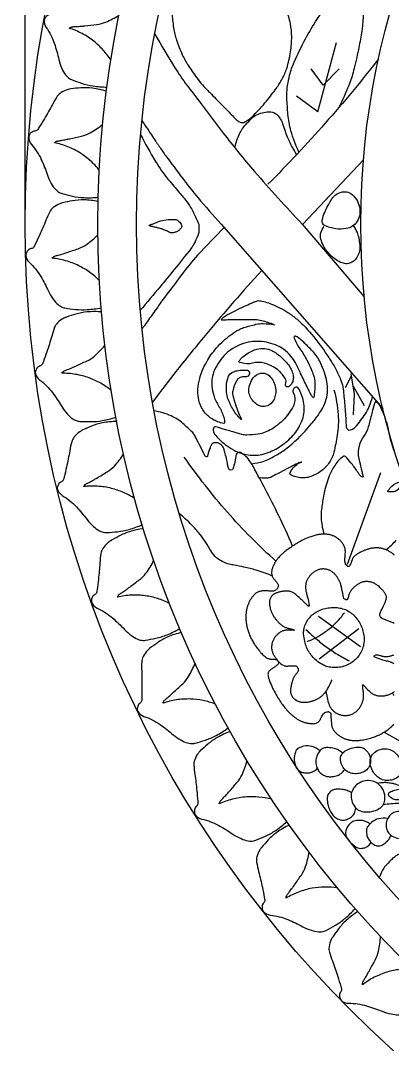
# Model space of a CAD drawing. Header units: millimetres. Extents: x 96 to 279, y 61 to 183.
# Drawn here: x 159.37 to 163.36, y 157.88 to 168.86 of the extents above; entities that cross this region are included whole.
import ezdxf

# ---------------------------------------------------------------- set-up
doc = ezdxf.new("R2010")
doc.units = ezdxf.units.MM
doc.layers.add('DIMENSIONS', color=4, linetype='Continuous')
doc.layers.add('PART', color=7, linetype='Continuous')
doc.styles.get("Standard").update_dxf_attribs({"font": 'arial.ttf'})
doc.dimstyles.new('BALMER1', dxfattribs={"dimscale": 0, "dimtxt": 0.09375, "dimasz": 0.125, "dimexe": 0.0625, "dimexo": 0.125, "dimgap": 0.0625, "dimtad": 1, "dimdec": 4, "dimlfac": -1, "dimzin": 3, "dimdsep": 46, "dimlunit": 4, "dimtxsty": 'Standard', "dimcen": 0.0625, "dimdle": 0.0625, "dimclrd": 256, "dimclre": 256, "dimclrt": 256, "dimadec": 0, "dimazin": 0, "dimtfac": 0.75, "dimtdec": 4, "dimtix": 1, "dimtmove": 2, "dimatfit": 3, "dimfxl": 1, "dimtolj": 1, "dimtzin": 3, "dimarcsym": 0})

# ---------------------------------------------------------------- blocks, each defined once
blk = doc.blocks.new('BALMERREPEAT240VIC')
at = {"layer": 'PART'}
for p, q in [((0, 9.802), (-1.974, 8.068)), ((0, 8.934), (-0.777, 8.27)), ((-4.654, 8.752), (-4.329, 8.327)), ((-4.197, 8.757), (-4.522, 8.31)), ((-1.628, 8.408), (-1.753, 8.473)), ((-2.663, 8.095), (-3.644, 8.452)), ((-1.733, 8.387), (-1.942, 8.269)), ((-5.44, 8.055), (-5.739, 7.528)), ((-8.766, 1.205), (-8.565, 1.947)), ((-8.707, 1.491), (-8.838, 1.664)), ((-8.707, 1.491), (-8.538, 1.664)), ((-8.766, 1.205), (-8.996, 1.37)), ((-8.277, 0.691), (-8.928, 0))]:
    blk.add_line(p, q, dxfattribs=at)
at = {"layer": 'PART', "flags": 128}
for points in [[(0, 10.042, -0.045002), (-0.078, 10.041, -0.077754), (-0.122, 10.052, -0.017591), (-0.211, 10.093, -0.045285), (-0.244, 10.113, -0.006722), (-0.264, 10.128, -0.000617), (-0.485, 10.304, -0.005543), (-0.669, 10.455, -0.004001), (-0.922, 10.669)], [(-0.036, 9.77, 0.014692), (-0.332, 10.054, 0.022496), (-0.539, 10.224, 0.000267), (-0.821, 10.436, 0.005118), (-0.836, 10.447, 0.000291), (-0.981, 10.55, 0.00223), (-1, 10.564, 0.000165), (-1.007, 10.569, 0.000015), (-1.081, 10.621, 0.00079), (-1.092, 10.628, 0.000267), (-1.122, 10.649)], [(0, 10.232, -0.104097), (-0.018, 10.225, -0.158625), (-0.031, 10.226, -0.040874), (-0.045, 10.235, -0.05881), (-0.054, 10.243, -0.017976), (-0.066, 10.257, -0.027345), (-0.073, 10.267, -0.023583), (-0.081, 10.282, -0.025394), (-0.086, 10.295, -0.04078), (-0.09, 10.31, -0.042978), (-0.092, 10.325, -0.04306), (-0.091, 10.34, -0.051667), (-0.087, 10.353, -0.029333), (-0.076, 10.378, 0.024367), (-0.063, 10.407, 0.001943), (-0.054, 10.429, 0.011044), (-0.052, 10.434, 0.013214), (-0.049, 10.444, 0.006476), (-0.043, 10.466, 0.013686), (-0.034, 10.502, -0.007588), (-0.026, 10.538, -0.007731), (-0.023, 10.551, -0.007615), (-0.019, 10.564, -0.067236), (-0.014, 10.573, -0.261834), (-0.012, 10.575, -0.25764), (-0.011, 10.574, -0.021796), (-0.006, 10.564, -0.055657), (-0.002, 10.552, -0.053863), (0, 10.538)], [(-3.445, 9.036, 0.008267), (-3.117, 9.187, 0.009727), (-2.843, 9.326, 0.002689), (-2.6, 9.457, 0.012658), (-2.549, 9.486, 0.134004), (-2.446, 9.596, 0.492988), (-2.467, 9.641, 0.020905), (-2.495, 9.646, -0.016329), (-2.531, 9.653, -0.010795), (-2.602, 9.669, -0.037093), (-2.622, 9.676, -0.360515), (-2.634, 9.699, -0.26718), (-2.611, 9.724, -0.04338), (-2.574, 9.733, 0.025688), (-2.511, 9.745, 0.005536), (-2.44, 9.763, 0.010615), (-2.404, 9.774, 0.116639), (-2.371, 9.793, 0.096872), (-2.346, 9.831, 0.171245), (-2.342, 9.879, 0.221608), (-2.367, 9.909, 0.018069), (-2.397, 9.921, 0.012032), (-2.443, 9.937, 0.029816), (-2.475, 9.946, -0.073174), (-2.488, 9.95, -0.332092), (-2.493, 9.96, -0.217494), (-2.483, 9.973, -0.018443), (-2.455, 9.987, 0.007788), (-2.388, 10.021, 0.001367), (-2.292, 10.07, 0.003054), (-2.25, 10.093, 0.078319), (-2.232, 10.106, 0.011947), (-2.133, 10.213, 0.07606), (-2.054, 10.338, 0.058756), (-1.998, 10.52)], [(-0.496, 9.367, 0.005937), (-0.829, 9.665, 0.005937), (-1.169, 9.955, 0.006239), (-1.533, 10.251, 0.006239), (-1.905, 10.538)], [(-3.765, 9.258, 0.018403), (-3.706, 9.427, 0.024462), (-3.672, 9.558, 0.010101), (-3.652, 9.663, -0.020474), (-3.642, 9.715, -0.054049), (-3.616, 9.784, -0.053114), (-3.576, 9.847, -0.100497), (-3.503, 9.909, 0.043738), (-3.32, 10.03, 0.027935), (-3.221, 10.118, 0.020512), (-3.099, 10.25)], [(-3.613, 9.211, -0.014531), (-3.355, 9.482, -0.014531), (-3.082, 9.737, -0.014519), (-2.795, 9.975, -0.014519), (-2.494, 10.197)], [(-2.565, 9.472, 0.03459), (-2.541, 9.352, 0.056861), (-2.513, 9.283, 0.012835), (-2.449, 9.171, 0.024071), (-2.41, 9.114, 0.032606), (-2.294, 8.978, 0.026583), (-2.132, 8.829, 0.020163), (-2.04, 8.759, 0.026766), (-1.966, 8.713, 0.058451), (-1.875, 8.676, 0.059803), (-1.78, 8.662, 0.049727), (-1.69, 8.668, 0.04216), (-1.587, 8.695, 0.027232), (-1.484, 8.737, 0.041424), (-1.421, 8.774, 0.032946), (-1.36, 8.823, 0.019246), (-1.265, 8.917, 0.028344), (-1.206, 8.988, 0.139746), (-1.2, 9.006, 0.106369), (-1.201, 9.017, 0.239711), (-1.205, 9.021, 0.146148), (-1.212, 9.021, 0.033956), (-1.242, 9.01, 0.046124), (-1.334, 8.957, -0.034151), (-1.456, 8.883, -0.015484), (-1.554, 8.836, -0.025083), (-1.617, 8.813, -0.067982), (-1.701, 8.797, -0.048143), (-1.823, 8.804, -0.020715), (-1.853, 8.81, -0.211718), (-1.856, 8.812, -0.263709), (-1.856, 8.819, -0.14048), (-1.846, 8.828, -0.00595), (-1.833, 8.835, -0.000821), (-1.741, 8.881, -0.002167), (-1.598, 8.95, 0.002757), (-1.485, 9.005, 0.065564), (-1.413, 9.054, 0.051775), (-1.338, 9.135, 0.059385), (-1.301, 9.198, 0.04318), (-1.27, 9.293, 0.045393), (-1.256, 9.392, 0.046766), (-1.26, 9.489, 0.05512), (-1.284, 9.584, 0.052645), (-1.33, 9.675, 0.050515), (-1.388, 9.75, 0.044539), (-1.469, 9.82, 0.05211), (-1.565, 9.875, 0.068116), (-1.647, 9.898, 0.058473), (-1.735, 9.901, 0.051202), (-1.833, 9.882, 0.069725), (-1.945, 9.83, -0.069589), (-2.056, 9.778, -0.028963), (-2.114, 9.765, -0.11695), (-2.129, 9.765, -0.378694), (-2.134, 9.774, -0.047978), (-2.116, 9.84, -0.09439), (-2.054, 9.942, -0.097359), (-1.962, 10.012, -0.063463), (-1.859, 10.046, -0.073359), (-1.766, 10.051, -0.032885), (-1.652, 10.032, -0.045279), (-1.572, 10.006, -0.023797), (-1.473, 9.957, -0.030529), (-1.4, 9.911, -0.024952), (-1.325, 9.851, -0.022541), (-1.249, 9.777, -0.032267), (-1.184, 9.699, -0.032693), (-1.13, 9.614, -0.047305), (-1.108, 9.561, -0.019503), (-1.072, 9.429, -0.063706), (-1.064, 9.35, -0.04191), (-1.077, 9.232)], [(-1.077, 9.232, 0.027675), (-1.034, 9.37, 0.061072), (-1.025, 9.435, 0.001435), (-1.025, 9.589, 0.00205), (-1.025, 9.697, 0.009983), (-1.027, 9.767, -0.027163), (-1.027, 9.793, -0.535577), (-1.02, 9.797, -0.117356), (-0.996, 9.777, -0.0427), (-0.968, 9.733, -0.011037), (-0.879, 9.552, -0.00062), (-0.845, 9.478, -0.003226), (-0.839, 9.463, -0.018693), (-0.827, 9.434, -0.025356), (-0.82, 9.412, -0.099141), (-0.819, 9.392, -0.02973), (-0.833, 9.33, -0.026068), (-0.856, 9.262, -0.019576), (-0.894, 9.175, -0.03289), (-0.945, 9.086, -0.028), (-1.018, 8.989, -0.041897), (-1.151, 8.856, -0.027078), (-1.383, 8.679, -0.009269), (-1.503, 8.601, -0.019854), (-1.561, 8.568, -0.034561), (-1.68, 8.516, -0.051632), (-1.765, 8.495, -0.010142), (-1.847, 8.486, -0.004497), (-2.032, 8.47, -0.011262), (-2.119, 8.465, 0.019707), (-2.169, 8.462, 0.101081), (-2.189, 8.455, 0.116087), (-2.203, 8.442, 0.179173), (-2.206, 8.433, 0.060149), (-2.199, 8.405, 0.124773), (-2.171, 8.363, 0.034798), (-2.03, 8.256, 0.04429), (-1.953, 8.215, 0.036384), (-1.854, 8.181)], [(-2.548, 8.938, 0.010845), (-2.551, 8.954, 0.038202), (-2.553, 8.959, 0.00869), (-2.57, 9, 0.01435), (-2.582, 9.024, 0.0045), (-2.609, 9.075, -0.002464), (-2.658, 9.168, -0.003282), (-2.674, 9.198, -0.001468), (-2.708, 9.267, -0.096333), (-2.719, 9.306, -0.050249), (-2.718, 9.384)], [(-5.64, 8.745, 0.116564), (-5.594, 8.828, 0.127706), (-5.592, 8.916, 0.041337), (-5.611, 8.973, 0.110231), (-5.625, 8.991, 0.094715), (-5.642, 9.002, 0.039654), (-5.689, 9.015, 0.137533), (-5.802, 9.006, 0.194611), (-5.863, 8.951, 0.081771), (-5.876, 8.907, 0.072916), (-5.875, 8.855, 0.079614), (-5.86, 8.811, 0.074967), (-5.831, 8.772)], [(-1.775, 8.594, -0.049888), (-2.038, 8.548, -0.059917), (-2.26, 8.558, -0.014503), (-2.443, 8.594, -0.04989), (-2.494, 8.611, -0.07977), (-2.6, 8.681, -0.084584), (-2.674, 8.776, -0.034596), (-2.703, 8.84, -0.05222), (-2.714, 8.885, -0.058936), (-2.716, 8.951, -0.058734), (-2.702, 9.017, -0.059551), (-2.683, 9.057, -0.197482), (-2.671, 9.065, -0.176056), (-2.662, 9.064, -0.033772), (-2.624, 9.041, -0.083632), (-2.577, 8.996, -0.083523), (-2.548, 8.938)], [(-4.34, 8.894, 0.019104), (-4.437, 8.788, 0.019104), (-4.526, 8.675, 0.019124), (-4.606, 8.556, 0.019124), (-4.677, 8.43)], [(-5.664, 8.5, 0.053018), (-5.633, 8.546, 0.062671), (-5.616, 8.589, 0.045029), (-5.606, 8.656, 0.080049), (-5.609, 8.694, 0.114856), (-5.63, 8.733, 0.092492), (-5.674, 8.767, 0.07787), (-5.723, 8.784, 0.073944), (-5.778, 8.786, 0.071537), (-5.831, 8.771, 0.084973), (-5.871, 8.746, 0.08803), (-5.901, 8.706, 0.082587), (-5.917, 8.656, 0.068345), (-5.917, 8.612, 0.050302), (-5.904, 8.555, 0.088992), (-5.882, 8.516, 0.069138), (-5.84, 8.477)], [(-4.47, 8.879, 0.036223), (-4.415, 8.764, 0.036223), (-4.345, 8.658, 0.036471), (-4.26, 8.563, 0.036471), (-4.162, 8.481)], [(-3.486, 8.034, 0.044384), (-3.383, 7.925, 0.06153)], [(-2.825, 7.894, -0.257392), (-2.866, 7.956, -0.041457), (-2.866, 8.014, -0.484385), (-2.861, 8.017, -0.075182), (-2.856, 8.015, -0.0116), (-2.826, 7.993, -0.153523), (-2.762, 7.899, 0.330906)], [(-2.443, 7.942, -0.012467), (-2.349, 7.973, -0.023537), (-2.222, 8.004, 0.026142), (-2.108, 8.032, 0.019643), (-2.052, 8.051, 0.014694), (-1.98, 8.082, 0.034045), (-1.943, 8.102, 0.044596), (-1.918, 8.122, 0.108222), (-1.901, 8.146, 0.445576), (-1.905, 8.153, 0.004927), (-1.919, 8.157, 0.000641), (-2.023, 8.186, 0.000338), (-2.106, 8.208, -0.000446), (-2.169, 8.225, -0.094702), (-2.275, 8.276, 0.101459), (-2.374, 8.323, 0.043374), (-2.447, 8.334, 0.070574), (-2.493, 8.33, 0.002924), (-2.541, 8.32, 0.001327), (-2.645, 8.295, 0.006178), (-2.688, 8.284, -0.016744), (-2.704, 8.28, -0.507205), (-2.708, 8.284, -0.143833), (-2.702, 8.3, -0.077481), (-2.672, 8.326, 0.02522), (-2.575, 8.396, 0.006137), (-2.503, 8.456, 0.027762), (-2.487, 8.471, 0.345968), (-2.486, 8.489, 0.072334), (-2.539, 8.55, 0.06651), (-2.653, 8.624, 0.048211), (-2.829, 8.687, 0.019707), (-2.934, 8.709, 0.014876), (-3.074, 8.729, 0.056135), (-3.171, 8.729, 0.035547), (-3.321, 8.701)], [(-0.016, 8.383, -0.038883), (-0.089, 8.346, -0.051177), (-0.148, 8.328, -0.019314), (-0.225, 8.317, -0.037651), (-0.265, 8.315, -0.084015), (-0.314, 8.326, -0.067135), (-0.37, 8.357, -0.103993), (-0.408, 8.401, -0.118503), (-0.423, 8.451, -0.092485), (-0.415, 8.505, -0.069155), (-0.382, 8.57, -0.041465), (-0.336, 8.626, -0.038009), (-0.277, 8.678, -0.058831), (-0.215, 8.714, -0.055275), (-0.141, 8.737, -0.129554), (-0.091, 8.734, -0.084357), (-0.023, 8.697)], [(-6.091, 8.404, 0.049498), (-6.066, 8.452, 0.058887), (-6.055, 8.495, 0.042829), (-6.052, 8.561, 0.072929), (-6.059, 8.599, 0.11933), (-6.084, 8.638, 0.123632), (-6.123, 8.661, 0.082227), (-6.167, 8.665, 0.057051), (-6.23, 8.655, 0.044323), (-6.286, 8.633, 0.053359), (-6.329, 8.606, 0.094037), (-6.362, 8.567, 0.085589), (-6.382, 8.514, 0.111771), (-6.38, 8.471, 0.077748), (-6.355, 8.415, 0.12835), (-6.314, 8.377, 0.109845), (-6.251, 8.36)], [(-6.422, 8.209, 0.063762), (-6.396, 8.255, 0.080001), (-6.387, 8.296, 0.041714), (-6.388, 8.35, 0.068308), (-6.395, 8.381, 0.086987), (-6.417, 8.417, 0.073586), (-6.455, 8.449, 0.074581), (-6.497, 8.467, 0.10319), (-6.529, 8.469, 0.089251), (-6.562, 8.458, 0.049246), (-6.614, 8.422, 0.050248), (-6.659, 8.374, 0.079059), (-6.68, 8.338, 0.093916), (-6.685, 8.307, 0.061785), (-6.678, 8.262, 0.113799), (-6.659, 8.226, 0.093793), (-6.62, 8.197)], [(-6.367, 8.019, 0.113071), (-6.368, 8.113, 0.127131), (-6.406, 8.188, 0.039065), (-6.45, 8.229, 0.095717), (-6.471, 8.24, 0.086774), (-6.512, 8.245, 0.075458), (-6.559, 8.236, 0.065981), (-6.597, 8.216, 0.065041), (-6.629, 8.186, 0.093834), (-6.654, 8.142, 0.119045), (-6.657, 8.102, 0.089005), (-6.647, 8.073, 0.051998), (-6.617, 8.03, 0.075575), (-6.586, 8.003, 0.065743), (-6.543, 7.984)], [(-6.55, 7.151, 0.042559), (-6.584, 7.462, 0.054985), (-6.656, 7.693, 0.009056), (-6.756, 7.911, 0.053572), (-6.778, 7.945, 0.030104), (-6.812, 7.984, 0.018106), (-6.874, 8.042, 0.05614), (-6.92, 8.073, 0.037281), (-6.996, 8.107)], [(-6.282, 7.388, 0.028924), (-6.236, 7.554, 0.028924), (-6.21, 7.723, 0.029), (-6.204, 7.895, 0.029), (-6.218, 8.067)], [(-6.131, 7.453, -0.013731), (-6.087, 7.653, -0.018685), (-6.046, 7.798, -0.007555), (-6.002, 7.925, 0.027993), (-5.992, 7.959, 0.023224), (-5.989, 7.973, 0.00596), (-5.982, 8.025, 0.048795), (-5.982, 8.065, 0.032538), (-5.99, 8.123)], [(-10.328, 2.265, 0.031183), (-10.312, 2.102, 0.038805), (-10.28, 1.973, 0.029038), (-10.218, 1.815, 0.036691), (-10.153, 1.698, 0.01582), (-10.048, 1.549, 0.030019), (-9.986, 1.475, 0.001683), (-9.906, 1.392, 0.001086), (-9.78, 1.263, 0.001661), (-9.695, 1.177, 0.002628), (-9.642, 1.123, 0.071485), (-9.605, 1.096, 0.110325), (-9.576, 1.088, 0.112336), (-9.559, 1.091, 0.048097), (-9.523, 1.11, 0.051372), (-9.454, 1.166, 0.022295), (-9.316, 1.319, 0.018054), (-9.209, 1.459, 0.027312), (-9.147, 1.557, 0.052966), (-9.099, 1.669, 0.03505), (-9.058, 1.847, 0.040879), (-9.046, 2.009, 0.047546), (-9.06, 2.148, 0.047283), (-9.103, 2.294, 0.05164)], [(-8.969, 0.772, -0.037021), (-9.054, 1.001, -0.050249), (-9.086, 1.178, -0.005129), (-9.098, 1.35, -0.023771), (-9.099, 1.388, -0.028375), (-9.09, 1.487, -0.02493), (-9.068, 1.597, -0.040638), (-9.02, 1.735, -0.021193), (-8.898, 1.986, -0.02111), (-8.773, 2.196, -0.031606), (-8.676, 2.327, -0.036438), (-8.588, 2.416, -0.03495), (-8.484, 2.495, -0.044056), (-8.423, 2.527, -0.086967), (-8.389, 2.535, -0.159101), (-8.367, 2.529, -0.070708), (-8.33, 2.497, -0.161681), (-8.283, 2.382, -0.058787), (-8.298, 2.049, -0.011538), (-8.331, 1.869, -0.009167), (-8.383, 1.645, -0.034111), (-8.434, 1.487, -0.021942), (-8.541, 1.251)], [(-10.513, 2.037, 0.011141), (-10.297, 1.675, 0.020966), (-10.169, 1.49, 0.001322), (-10.038, 1.317, 0.000672), (-9.779, 0.976, 0.015114), (-9.444, 0.565, 0.010524), (-8.934, 0)], [(-8.115, 1.772, -0.007833), (-8.395, 1.422, -0.007833), (-8.687, 1.082, -0.007829), (-8.988, 0.751, -0.007829), (-9.3, 0.429)], [(-10.651, 1.108, -0.000825), (-10.589, 1.017, -0.001241), (-10.548, 0.956, -0.000065), (-10.504, 0.889, 0.000353), (-10.495, 0.877, 0.00369), (-10.474, 0.846, 0.001122), (-10.405, 0.745, 0.00811), (-10.399, 0.737, 0.000261), (-10.213, 0.489, 0.01415), (-10.053, 0.287, 0.009608), (-9.802, 0)], [(-9.652, 0.828, -0.060101), (-9.605, 0.968, -0.074002), (-9.538, 1.068, -0.01382), (-9.474, 1.135, -0.040708), (-9.45, 1.155, -0.064655), (-9.399, 1.182, -0.050148), (-9.328, 1.201, -0.084064), (-9.251, 1.2, -0.140358), (-9.209, 1.179, -0.065232), (-9.173, 1.137, -0.054089), (-9.143, 1.077, -0.022308), (-9.117, 0.996, 0.035201), (-9.099, 0.946, 0.004303), (-9.092, 0.929, 0.001171), (-9.064, 0.869, 0.019283), (-9.038, 0.818, 0.012869), (-8.995, 0.744)], [(-10.665, 0.959, 0.0223), (-10.505, 0.672, 0.031105), (-10.368, 0.479, 0.008394), (-10.251, 0.34, -0.011864), (-10.169, 0.24, -0.044306), (-10.117, 0.16, -0.023889), (-10.042, 0)], [(-10.538, 0, -0.048724), (-10.452, 0.035, -0.054636), (-10.37, 0.05, -0.015013), (-10.317, 0.052, -0.03482), (-10.294, 0.051, -0.140332), (-10.264, 0.038, -0.089477), (-10.232, 0)]]:
    blk.add_lwpolyline(points, format="xyb", dxfattribs=at)
for points in [[(-1.748, 9.009, 0.432767), (-1.809, 9.028, -0.217383), (-1.921, 9.018, -0.055693), (-1.981, 9.047, -0.036108), (-2.065, 9.108, -0.078562), (-2.194, 9.26, -0.101236), (-2.248, 9.406, -0.032594), (-2.258, 9.526, -0.071858), (-2.251, 9.581, -0.002288), (-2.224, 9.674, -0.003126), (-2.205, 9.742, -0.0026), (-2.19, 9.791, 0.003184), (-2.177, 9.831, 0.047761), (-2.172, 9.86, 0.086589), (-2.173, 9.876, 0.232678), (-2.176, 9.88, 0.058291), (-2.195, 9.886, 0.213313), (-2.247, 9.873, 0.069482), (-2.358, 9.758, 0.02058), (-2.416, 9.671, 0.039021), (-2.441, 9.622, 0.049096), (-2.468, 9.533, 0.054297), (-2.475, 9.448, 0.047687), (-2.465, 9.362, 0.047737), (-2.438, 9.278, 0.030832), (-2.398, 9.198, 0.031826), (-2.349, 9.126, 0.032487), (-2.293, 9.062, 0.030615), (-2.226, 9.002, 0.049895), (-2.16, 8.961, 0.039835), (-2.07, 8.924, 0.067046), (-1.99, 8.911, 0.059473), (-1.9, 8.918, 0.084526), (-1.758, 8.973, 0.389966)], [(-1.577, 9.504, -0.646533), (-1.634, 9.544, 0.33675), (-1.68, 9.639, 0.054784), (-1.784, 9.677, 0.12118), (-1.834, 9.677, 0.019335), (-1.92, 9.652, 0.016225), (-2.021, 9.616, 0.033391), (-2.081, 9.587, -0.1996), (-2.093, 9.586, -0.568994), (-2.093, 9.587, -0.009268), (-2.067, 9.612, -0.053514), (-1.997, 9.666, -0.037518), (-1.885, 9.723, -0.061948), (-1.82, 9.741, -0.046195), (-1.73, 9.746, -0.100119), (-1.628, 9.722, -0.176406), (-1.585, 9.679, -0.058357), (-1.569, 9.632, -0.047803), (-1.563, 9.572, -0.026248), (-1.565, 9.519, -0.144364), (-1.569, 9.51, -0.075344), (-1.57, 9.508, -0.01809)], [(-1.743, 9.092, -0.560371), (-1.714, 9.112, 0.250605), (-1.651, 9.116, 0.031349), (-1.609, 9.146, 0.033146), (-1.573, 9.18, 0.065914), (-1.527, 9.244, 0.050908), (-1.489, 9.338, 0.142008), (-1.488, 9.465, -0.15073), (-1.486, 9.584, -0.019981), (-1.476, 9.609, -0.206212), (-1.474, 9.611, -0.224698), (-1.469, 9.611, -0.040257), (-1.445, 9.595, -0.053182), (-1.421, 9.57, -0.024835), (-1.378, 9.51, -0.077786), (-1.339, 9.421, -0.086538), (-1.332, 9.335, -0.097729), (-1.353, 9.26, -0.063062), (-1.42, 9.162, -0.044751), (-1.507, 9.081, -0.073423), (-1.57, 9.045, -0.054502), (-1.627, 9.029, -0.087383), (-1.665, 9.03, -0.079424), (-1.704, 9.044, -0.095809), (-1.731, 9.067, -0.055455), (-1.74, 9.082, -0.101828)], [(-1.91, 9.444, -0.077427), (-1.859, 9.484, -0.086099), (-1.804, 9.504, -0.094958), (-1.744, 9.502, -0.075802), (-1.674, 9.476, -0.097143), (-1.616, 9.426, -0.137116), (-1.595, 9.375, -0.125231), (-1.601, 9.323, -0.111201), (-1.634, 9.275, -0.082074), (-1.686, 9.24, -0.070737), (-1.756, 9.219, -0.0679), (-1.821, 9.219, -0.075202), (-1.877, 9.235, -0.129493), (-1.931, 9.279, -0.143785), (-1.952, 9.338, -0.108999), (-1.944, 9.391, -0.093624)], [(-4.232, 8.869, -0.051899), (-4.185, 8.825, -0.05586), (-4.151, 8.777, -0.042969), (-4.125, 8.719, -0.041752), (-4.11, 8.656, -0.041261), (-4.105, 8.591, -0.044404), (-4.111, 8.53, -0.054526), (-4.128, 8.471, -0.054119), (-4.159, 8.416, -0.050499), (-4.2, 8.37, -0.046609), (-4.252, 8.329, -0.042197), (-4.311, 8.298, -0.043033), (-4.373, 8.279, -0.049213), (-4.437, 8.27, -0.0492), (-4.501, 8.275, -0.055396), (-4.56, 8.292, -0.053901), (-4.616, 8.323, -0.052802), (-4.664, 8.364, -0.052355), (-4.702, 8.414, -0.049529), (-4.73, 8.471, -0.04817), (-4.746, 8.535, -0.050581), (-4.749, 8.596, -0.048362), (-4.74, 8.66, -0.061246), (-4.723, 8.705, -0.038578), (-4.682, 8.769, -0.090362), (-4.59, 8.855, -0.085264), (-4.468, 8.906, -0.037924), (-4.391, 8.918, -0.062295), (-4.344, 8.916, -0.056684), (-4.283, 8.898, -0.061476)], [(-5.81, 8.217, -0.105203), (-5.852, 8.253, -0.093471), (-5.879, 8.308, -0.08068), (-5.886, 8.37, -0.086922), (-5.874, 8.427, -0.09808), (-5.842, 8.475, -0.091141), (-5.791, 8.51, -0.114121), (-5.725, 8.523, -0.146938), (-5.674, 8.506, -0.09747), (-5.641, 8.472, -0.068309), (-5.613, 8.41, -0.067987), (-5.6, 8.334, -0.104179), (-5.61, 8.284, -0.106295), (-5.633, 8.25, -0.076697), (-5.681, 8.217, -0.111354), (-5.75, 8.201, -0.127681)], [(-6.091, 8.054, 0.088113), (-6.027, 8.086, 0.099207), (-5.984, 8.134, 0.103106), (-5.961, 8.199, 0.095007), (-5.965, 8.273, 0.09027), (-5.995, 8.337, 0.096863), (-6.042, 8.383, 0.106011), (-6.105, 8.407, 0.102599), (-6.175, 8.403, 0.10249), (-6.239, 8.371, 0.11704), (-6.279, 8.322, 0.090182), (-6.294, 8.263, 0.070925), (-6.289, 8.186, 0.076312), (-6.263, 8.114, 0.104113), (-6.225, 8.07, 0.133381), (-6.17, 8.048, 0.100563)], [(-5.944, 8.086, -0.083526), (-5.91, 8.137, -0.072573), (-5.855, 8.18, -0.092481), (-5.784, 8.205, -0.110671), (-5.721, 8.201, -0.12325), (-5.669, 8.171, -0.105848), (-5.631, 8.113, -0.098082), (-5.618, 8.041, -0.11076), (-5.634, 7.979, -0.084638), (-5.669, 7.93, -0.068933), (-5.729, 7.886, -0.082121), (-5.802, 7.86, -0.110512), (-5.86, 7.863, -0.135825), (-5.911, 7.894, -0.110772), (-5.949, 7.956, -0.088446), (-5.958, 8.025, -0.097921)], [(-6.357, 7.775, 0.09494), (-6.317, 7.814, 0.095387), (-6.294, 7.864, 0.111148), (-6.293, 7.922, 0.1085), (-6.317, 7.976, 0.09787), (-6.358, 8.013, 0.095634), (-6.411, 8.033, 0.096952), (-6.471, 8.031, 0.108053), (-6.52, 8.008, 0.097256), (-6.553, 7.969, 0.080127), (-6.576, 7.911, 0.089483), (-6.577, 7.845, 0.117392), (-6.559, 7.799, 0.116424), (-6.521, 7.766, 0.098095), (-6.465, 7.749, 0.083152), (-6.408, 7.753, 0.085632)], [(-6.152, 7.971, -0.136574), (-6.12, 8.005, -0.258878), (-6.094, 8.006, -0.159296), (-6.083, 7.995, -0.042167), (-6.063, 7.944, -0.111052), (-6.052, 7.808, -0.24241), (-6.089, 7.756, -0.064713), (-6.114, 7.747, -0.18034), (-6.123, 7.748, -0.171606), (-6.133, 7.759, -0.038349), (-6.154, 7.821, -0.063664), (-6.165, 7.919, -0.118866)], [(-8.684, 0.146, -0.026025), (-8.642, 0.228, -0.03463), (-8.604, 0.285, -0.119445), (-8.543, 0.334, -0.125266), (-8.469, 0.348, -0.140216), (-8.413, 0.328, -0.095358), (-8.353, 0.265, -0.085565), (-8.32, 0.186, -0.092643), (-8.316, 0.108, -0.101405), (-8.343, 0.031, -0.11159), (-8.395, -0.022, -0.107763), (-8.462, -0.047, -0.069785), (-8.572, -0.049, -0.082378), (-8.697, -0.011, -0.280008), (-8.719, 0.024, -0.07486), (-8.714, 0.065, -0.035422)]]:
    blk.add_lwpolyline(points, format="xyb", close=True, dxfattribs=at)
at = {"layer": 'PART'}
for points in [[(-3.545, 7.944, 0.012014), (-3.535, 7.956, 0.013005), (-3.525, 7.968, 0.012774), (-3.516, 7.981, 0.013171), (-3.508, 7.994, 0.013826), (-3.5, 8.007, 0.013304), (-3.493, 8.021, 0.013761), (-3.487, 8.035, 0.013402), (-3.481, 8.05, 0.014526), (-3.477, 8.065, 0.014475), (-3.473, 8.08, 0.014867), (-3.47, 8.096, 0.015043), (-3.468, 8.111, 0.013646), (-3.467, 8.127, 0.014302), (-3.467, 8.142, 0.012306), (-3.468, 8.158, 0.013254), (-3.469, 8.173, 0.01142), (-3.471, 8.19, 0.012594), (-3.474, 8.204, 0.010323), (-3.478, 8.22, 0.010568), (-3.482, 8.234, 0.009649), (-3.487, 8.249, 0.009064), (-3.493, 8.264, 0.011854), (-3.501, 8.283, 0.00976), (-3.512, 8.307, 0.00786), (-3.518, 8.319, 0.006694), (-3.527, 8.334, 0.018587), (-3.534, 8.346, 0.014388), (-3.544, 8.36, 0.034823), (-3.553, 8.371, 0.029448), (-3.566, 8.382, 0.032171), (-3.577, 8.39, 0.02443), (-3.593, 8.398, 0.044764), (-3.603, 8.401, -0.0234), (-3.623, 8.408, -0.066328), (-3.66, 8.427, -0.219774), (-3.667, 8.439, -0.198767), (-3.664, 8.449, -0.094817), (-3.647, 8.463, -0.030393), (-3.628, 8.472, -0.065486), (-3.619, 8.474, -0.017762), (-3.6, 8.476, -0.025804), (-3.587, 8.476, -0.011675), (-3.575, 8.475, 0.007921), (-3.556, 8.473, 0.018834), (-3.502, 8.471, 0.042209), (-3.479, 8.473, 0.036252), (-3.465, 8.476, 0.030998), (-3.449, 8.483, 0.016461), (-3.432, 8.491, 0.023578), (-3.422, 8.498, 0.017649), (-3.408, 8.507, 0.019837), (-3.397, 8.517, 0.0156), (-3.385, 8.528, 0.016983), (-3.376, 8.54, 0.015389), (-3.366, 8.552, 0.015979), (-3.357, 8.565, 0.016114), (-3.349, 8.578, 0.015981), (-3.342, 8.592, 0.016665), (-3.336, 8.607, 0.017054), (-3.331, 8.621, 0.016421), (-3.326, 8.637, 0.017224), (-3.323, 8.652, 0.014206), (-3.321, 8.668, 0.015723), (-3.32, 8.683, 0.011862), (-3.319, 8.699, 0.013684), (-3.32, 8.714, 0.010003), (-3.321, 8.73, 0.010712), (-3.323, 8.745, 0.009435), (-3.325, 8.759, 0.008302), (-3.328, 8.776, 0.012555), (-3.333, 8.797, 0.010562), (-3.34, 8.821, 0.009748), (-3.347, 8.842, 0.008431), (-3.356, 8.865, 0.010814), (-3.367, 8.893, 0.010099), (-3.381, 8.923, 0.009435), (-3.394, 8.948, 0.008238), (-3.41, 8.978, 0.009739), (-3.428, 9.006, 0.007146), (-3.452, 9.043, 0.011325), (-3.489, 9.095, 0.015808), (-3.517, 9.131, 0.004546), (-3.53, 9.145, 0.006837), (-3.538, 9.155, 0.011763), (-3.555, 9.172, 0.012932), (-3.572, 9.188, 0.010425), (-3.584, 9.198, 0.01078), (-3.596, 9.207, 0.011721), (-3.608, 9.216, 0.011429), (-3.622, 9.225, 0.013976), (-3.634, 9.232, 0.012137), (-3.649, 9.239, 0.015396), (-3.662, 9.245, 0.011978), (-3.678, 9.251, 0.020274), (-3.691, 9.255, 0.015115), (-3.708, 9.259, 0.031662), (-3.722, 9.261, 0.025018), (-3.74, 9.261, 0.043143), (-3.756, 9.259, 0.050077), (-3.77, 9.254, 0.031453), (-3.784, 9.247, 0.031844), (-3.797, 9.239, 0.017705), (-3.806, 9.231, -0.011311), (-3.821, 9.218, -0.022782), (-3.843, 9.201, -0.034737), (-3.859, 9.192, -0.122769), (-3.872, 9.189, -0.083726), (-3.89, 9.193, -0.065779), (-3.904, 9.201, -0.068874), (-3.915, 9.211, -0.050158), (-3.925, 9.228, -0.085747), (-3.929, 9.239, -0.021036), (-3.93, 9.255, -0.023599), (-3.93, 9.27, -0.009758), (-3.929, 9.286, 0.009443), (-3.928, 9.301, 0.016647), (-3.927, 9.337, 0.021738), (-3.928, 9.364, 0.028736), (-3.931, 9.378, 0.026656), (-3.935, 9.394, 0.030218), (-3.941, 9.409, 0.03268), (-3.948, 9.422, 0.024682), (-3.958, 9.436, 0.027538), (-3.968, 9.447, 0.015269), (-3.981, 9.459, 0.020084), (-3.991, 9.468, 0.011546), (-4.005, 9.478, 0.014408), (-4.017, 9.485, 0.010127), (-4.031, 9.494, 0.011582), (-4.044, 9.5, 0.010623), (-4.059, 9.507, 0.011204), (-4.073, 9.513, 0.011295), (-4.087, 9.518, 0.011382), (-4.102, 9.523, 0.011004), (-4.118, 9.527, 0.011354), (-4.133, 9.53, 0.010396), (-4.148, 9.533, 0.010957), (-4.163, 9.535, 0.009537), (-4.18, 9.536, 0.010203), (-4.195, 9.537, 0.008722), (-4.21, 9.537, 0.008474), (-4.226, 9.537, 0.00904), (-4.24, 9.536, 0.007719), (-4.257, 9.534, 0.012472), (-4.28, 9.531, 0.01187), (-4.303, 9.527, 0.006997), (-4.318, 9.523, 0.006717), (-4.334, 9.52, 0.011132), (-4.355, 9.513, 0.009723), (-4.378, 9.505, 0.011126), (-4.4, 9.497, 0.0106), (-4.422, 9.488, 0.009828), (-4.443, 9.477, 0.010401), (-4.463, 9.466, 0.008927), (-4.484, 9.454, 0.009186), (-4.503, 9.442, 0.008343), (-4.521, 9.43, 0.006973), (-4.542, 9.415, 0.010579), (-4.562, 9.398, 0.007641), (-4.59, 9.375, 0.012308), (-4.608, 9.359, 0.012985), (-4.624, 9.342, 0.024828), (-4.632, 9.332, 0.019221), (-4.642, 9.318, 0.038427), (-4.651, 9.301, 0.057186), (-4.655, 9.289, 0.019264), (-4.657, 9.28, 0.008332), (-4.659, 9.258, 0.021924), (-4.659, 9.243, -0.021378), (-4.66, 9.227, -0.092498), (-4.663, 9.215, -0.05899), (-4.673, 9.199, -0.127364), (-4.688, 9.189, -0.169164), (-4.701, 9.188, -0.083529), (-4.715, 9.195, -0.081655), (-4.726, 9.206, -0.014244), (-4.733, 9.217, 0.010021), (-4.743, 9.232, 0.017439), (-4.779, 9.28, 0.058843), (-4.792, 9.292, 0.101954), (-4.803, 9.298, 0.071566), (-4.822, 9.3, 0.022031), (-4.841, 9.299, 0.038432), (-4.852, 9.296, 0.008234), (-4.871, 9.291, 0.01408), (-4.882, 9.287, 0.005542), (-4.892, 9.283, 0.00283), (-4.911, 9.275, 0.01544), (-4.987, 9.241, 0.017696), (-5.051, 9.206, 0.003722), (-5.065, 9.198, 0.00388), (-5.078, 9.19, 0.015342), (-5.132, 9.154, 0.016729), (-5.18, 9.118, 0.004443), (-5.193, 9.107, 0.005109), (-5.204, 9.098, 0.01532), (-5.235, 9.068, 0.018761), (-5.259, 9.042, 0.00665), (-5.271, 9.028, 0.009918), (-5.278, 9.018, 0.008188), (-5.288, 9.005, 0.009198), (-5.296, 8.993, 0.011771), (-5.304, 8.98, 0.010918), (-5.312, 8.966, 0.012263), (-5.319, 8.952, 0.012046), (-5.325, 8.937, 0.011514), (-5.331, 8.923, 0.011316), (-5.336, 8.908, 0.010839), (-5.34, 8.894, 0.009371), (-5.343, 8.877, 0.013191), (-5.346, 8.864, 0.009748), (-5.348, 8.847, 0.021474), (-5.349, 8.835, 0.013471), (-5.35, 8.815, 0.036485), (-5.348, 8.802, 0.027825), (-5.344, 8.785, 0.058125), (-5.338, 8.769, 0.071234), (-5.329, 8.758, 0.035461), (-5.318, 8.748, 0.03197), (-5.304, 8.739, 0.018892), (-5.292, 8.733, -0.015123), (-5.277, 8.725, -0.027251), (-5.254, 8.711, -0.034022), (-5.238, 8.699, -0.085219), (-5.231, 8.69, -0.045659), (-5.224, 8.671, -0.086033), (-5.221, 8.652, -0.137917), (-5.225, 8.641, -0.121051), (-5.235, 8.631, -0.108221), (-5.251, 8.626, -0.018915), (-5.264, 8.626, 0.013859), (-5.282, 8.625, 0.015623), (-5.366, 8.618, 0.054548), (-5.39, 8.612, 0.034875), (-5.404, 8.606, 0.034017), (-5.418, 8.598, 0.014365), (-5.433, 8.587, 0.022889), (-5.442, 8.579, 0.014265), (-5.454, 8.567, 0.017538), (-5.464, 8.556, 0.012507), (-5.474, 8.543, 0.014214), (-5.482, 8.531, 0.012238), (-5.491, 8.517, 0.012934), (-5.498, 8.504, 0.012918), (-5.505, 8.49, 0.012992), (-5.511, 8.475, 0.013429), (-5.516, 8.461, 0.013318), (-5.521, 8.446, 0.013407), (-5.524, 8.43, 0.013972), (-5.527, 8.415, 0.012624), (-5.529, 8.399, 0.01384), (-5.53, 8.384, 0.010301), (-5.531, 8.368, 0.011153), (-5.531, 8.353, 0.008628), (-5.53, 8.338, 0.007502), (-5.529, 8.322, 0.011163), (-5.526, 8.302, 0.008176), (-5.522, 8.275, 0.011441), (-5.516, 8.244, 0.011671), (-5.508, 8.214, 0.007918), (-5.501, 8.19, 0.009093), (-5.494, 8.17, 0.00865), (-5.486, 8.147, 0.008878), (-5.477, 8.126, 0.009756), (-5.468, 8.106, 0.009072), (-5.457, 8.084, 0.010429), (-5.446, 8.064, 0.009728), (-5.433, 8.043, 0.011697), (-5.419, 8.022, 0.013386), (-5.406, 8.005, 0.010072), (-5.396, 7.992, 0.010844), (-5.386, 7.981, 0.013349), (-5.376, 7.97, 0.012701), (-5.364, 7.959, 0.016198), (-5.352, 7.95, 0.014991)], [(-5.047, 7.95, 0.008635), (-5.037, 7.956, 0.004674), (-5.02, 7.967)], [(-4.008, 8.489, 0.003652), (-3.984, 8.493, 0.011332), (-3.977, 8.494, 0.006918), (-3.878, 8.515, 0.028937), (-3.855, 8.521, 0.009436), (-3.837, 8.528, 0.0139), (-3.826, 8.533, 0.009947), (-3.81, 8.54, 0.012107), (-3.798, 8.547, 0.015307), (-3.785, 8.554, 0.013435), (-3.772, 8.564, 0.016738), (-3.76, 8.573, 0.014626), (-3.748, 8.584, 0.019561), (-3.738, 8.594, 0.016846), (-3.727, 8.607, 0.023576), (-3.718, 8.619, 0.021392), (-3.71, 8.633, 0.026581), (-3.704, 8.647, 0.02544), (-3.699, 8.662, 0.024898), (-3.695, 8.678, 0.024567), (-3.693, 8.693, 0.022365), (-3.692, 8.709, 0.022811), (-3.693, 8.724, 0.022967), (-3.696, 8.74, 0.023804), (-3.699, 8.755, 0.023455), (-3.704, 8.77, 0.024928), (-3.711, 8.784, 0.020179), (-3.719, 8.798, 0.022229), (-3.727, 8.81, 0.015955), (-3.738, 8.823, 0.018315), (-3.748, 8.834, 0.013983), (-3.759, 8.845, 0.013653), (-3.771, 8.855, 0.015456), (-3.783, 8.864, 0.01395), (-3.797, 8.873, 0.022638), (-3.81, 8.88, 0.020223), (-3.825, 8.887, 0.027181), (-3.839, 8.892, 0.026258), (-3.855, 8.895, 0.02304), (-3.871, 8.897, 0.027087), (-3.886, 8.898, 0.014459), (-3.903, 8.897, 0.018317), (-3.917, 8.895, 0.007897), (-3.93, 8.893, 0.005627), (-3.947, 8.889, 0.016859), (-3.96, 8.886, -0.006399), (-3.993, 8.877, -0.036259), (-4.088, 8.859, -0.640279), (-4.092, 8.865, -0.027696), (-4.086, 8.874, -0.014885), (-4.072, 8.889, -0.004552), (-4.06, 8.902, 0.002818), (-4.039, 8.923, 0.02047), (-3.958, 9.013, 0.072842), (-3.94, 9.042, 0.031571), (-3.935, 9.058, 0.034984), (-3.932, 9.072, 0.01233), (-3.93, 9.092, 0.022457), (-3.929, 9.103, 0.013449), (-3.93, 9.121, 0.016718), (-3.931, 9.135, 0.011517), (-3.934, 9.15, 0.01186), (-3.937, 9.165, 0.012836), (-3.94, 9.179, 0.010889), (-3.945, 9.195, 0.019678), (-3.949, 9.208, 0.013858), (-3.957, 9.224, 0.030927), (-3.963, 9.236, 0.023088), (-3.974, 9.251, 0.045775), (-3.984, 9.262, 0.044735), (-3.997, 9.271, 0.045379), (-4.011, 9.278, 0.046356), (-4.026, 9.282, 0.023533), (-4.044, 9.284, 0.030948), (-4.057, 9.285, 0.014124), (-4.075, 9.284, 0.019786), (-4.088, 9.282, 0.011801), (-4.105, 9.278, 0.014566), (-4.119, 9.275, 0.012228), (-4.135, 9.27, 0.013849), (-4.148, 9.265, 0.01265), (-4.163, 9.258, 0.013748), (-4.177, 9.252, 0.01072), (-4.191, 9.243, 0.011976), (-4.204, 9.236, 0.008673), (-4.217, 9.227, 0.00903), (-4.229, 9.218, 0.008679), (-4.241, 9.208, 0.008051), (-4.253, 9.198, 0.011794), (-4.263, 9.189, 0.00896), (-4.276, 9.176, 0.017004), (-4.285, 9.166, 0.014106), (-4.296, 9.152, 0.02365), (-4.305, 9.139, 0.024085), (-4.312, 9.126, 0.019576), (-4.318, 9.112, 0.018871), (-4.323, 9.097, 0.019688), (-4.327, 9.084, -0.013198), (-4.331, 9.066, -0.021884), (-4.347, 9.018, -0.770662), (-4.349, 9.018, -0.070177), (-4.349, 9.027, 0.026916), (-4.348, 9.05, 0.010707), (-4.348, 9.092, 0.022116), (-4.349, 9.112, 0.033637), (-4.352, 9.127, 0.030988), (-4.357, 9.142, 0.024628), (-4.364, 9.157, 0.026417), (-4.371, 9.17, 0.017784), (-4.381, 9.184, 0.020197), (-4.39, 9.195, 0.017084), (-4.401, 9.206, 0.017703), (-4.412, 9.217, 0.019631), (-4.424, 9.226, 0.019242), (-4.438, 9.235, 0.022131), (-4.451, 9.242, 0.020842), (-4.466, 9.249, 0.022146), (-4.48, 9.254, 0.02103), (-4.495, 9.258, 0.022951), (-4.511, 9.26, 0.022136), (-4.527, 9.261, 0.024817), (-4.543, 9.261, 0.026045), (-4.558, 9.259, 0.023325), (-4.574, 9.255, 0.025781), (-4.588, 9.25, 0.016231), (-4.604, 9.244, 0.020618), (-4.616, 9.237, 0.010356), (-4.631, 9.228, 0.01323), (-4.642, 9.22, 0.007805), (-4.654, 9.211, 0.007336), (-4.667, 9.202, 0.010905), (-4.677, 9.193, 0.008079), (-4.691, 9.181, 0.023236), (-4.699, 9.172, 0.015184), (-4.711, 9.157, 0.037609), (-4.72, 9.145, 0.034248), (-4.727, 9.13, 0.044292), (-4.731, 9.114, 0.055076), (-4.733, 9.1, 0.02042), (-4.732, 9.089, -0.010279), (-4.73, 9.069, -0.015701), (-4.729, 9.027, -0.03358), (-4.73, 9.007, -0.135489), (-4.735, 8.996, -0.075708), (-4.75, 8.983, -0.082392), (-4.767, 8.975, -0.141958), (-4.779, 8.975, -0.046541), (-4.793, 8.98, -0.042269), (-4.806, 8.989, -0.021053), (-4.821, 9.001, 0.031507), (-4.83, 9.009, 0.015039), (-4.846, 9.019, 0.021913), (-4.857, 9.025, 0.018416), (-4.872, 9.032, 0.019687), (-4.886, 9.037, 0.008794), (-4.9, 9.041, 0.00762), (-4.916, 9.046, 0.010337), (-4.939, 9.051, 0.010107), (-4.962, 9.055, 0.015631), (-4.975, 9.057, 0.011448), (-4.993, 9.058, 0.030373), (-5.007, 9.058, 0.023311), (-5.024, 9.056, 0.045687), (-5.039, 9.052, 0.043036), (-5.053, 9.046, 0.039933), (-5.066, 9.037, 0.039906), (-5.078, 9.026, 0.023982), (-5.089, 9.013, 0.028997), (-5.096, 9.001, 0.020322), (-5.104, 8.987, 0.023621), (-5.11, 8.973, 0.020923), (-5.115, 8.957, 0.023532), (-5.118, 8.943, 0.020103), (-5.12, 8.927, 0.022557), (-5.121, 8.912, 0.01545), (-5.12, 8.895, 0.018912), (-5.119, 8.881, 0.010905), (-5.116, 8.864, 0.012838), (-5.113, 8.85, 0.009027), (-5.109, 8.834, 0.009646), (-5.105, 8.82, 0.011294), (-5.1, 8.806, 0.010293), (-5.094, 8.791, 0.015321), (-5.088, 8.777, 0.013119), (-5.081, 8.763, 0.018091), (-5.073, 8.749, 0.017848), (-5.064, 8.736, 0.017524), (-5.054, 8.724, 0.018414), (-5.043, 8.713, 0.012227), (-5.031, 8.702, 0.01404), (-5.02, 8.692, 0.009407), (-5.008, 8.683, 0.008903), (-4.995, 8.674, 0.011601), (-4.976, 8.661, 0.010937), (-4.955, 8.649, 0.009421), (-4.949, 8.646, 0.001638), (-4.913, 8.628, 0.01602), (-4.902, 8.623, 0.007819), (-4.879, 8.613)], [(-5.001, 8.679, 0.004453), (-5.024, 8.676, 0.012085), (-5.032, 8.674, 0.005716), (-5.107, 8.659, 0.024397), (-5.124, 8.654, 0.015247), (-5.139, 8.649, 0.016327), (-5.153, 8.643, 0.017137), (-5.167, 8.636, 0.017821), (-5.18, 8.628, 0.023821), (-5.193, 8.619, 0.022414), (-5.205, 8.608, 0.022411), (-5.215, 8.597, 0.021909), (-5.225, 8.585, 0.019723), (-5.234, 8.572, 0.020165), (-5.242, 8.558, 0.02015), (-5.248, 8.544, 0.020354), (-5.253, 8.529, 0.021248), (-5.257, 8.514, 0.021007), (-5.26, 8.499, 0.021096), (-5.262, 8.483, 0.020714), (-5.262, 8.468, 0.021063), (-5.261, 8.452, 0.020812), (-5.259, 8.437, 0.022006), (-5.255, 8.421, 0.022278), (-5.25, 8.407, 0.021919), (-5.243, 8.392, 0.022358), (-5.236, 8.379, 0.019764), (-5.227, 8.365, 0.020944), (-5.218, 8.353, 0.018085), (-5.207, 8.341, 0.019652), (-5.196, 8.331, 0.016682), (-5.183, 8.321, 0.017862), (-5.171, 8.313, 0.015237), (-5.157, 8.305, 0.015541), (-5.143, 8.297, 0.015426), (-5.129, 8.291, 0.014505), (-5.114, 8.286, 0.018349), (-5.099, 8.281, 0.018472), (-5.084, 8.278, 0.020755), (-5.068, 8.276, 0.023645), (-5.053, 8.275, 0.013301), (-5.038, 8.275, 0.013008), (-5.022, 8.276, 0.01278), (-5.013, 8.278, -0.005349), (-4.991, 8.281, -0.023955), (-4.935, 8.286, -0.464432), (-4.933, 8.283, -0.152465), (-4.935, 8.279, -0.025872), (-4.954, 8.26, -0.003331), (-4.959, 8.255, 0.002971), (-4.965, 8.25, 0.022873), (-5.009, 8.206, 0.044466), (-5.029, 8.181, 0.031961), (-5.037, 8.167, 0.034702), (-5.042, 8.153, 0.018029), (-5.047, 8.136, 0.024697), (-5.05, 8.123, 0.014619), (-5.051, 8.106, 0.017938), (-5.052, 8.092, 0.013134), (-5.052, 8.075, 0.014178), (-5.051, 8.06, 0.014557), (-5.049, 8.045, 0.013543), (-5.045, 8.03, 0.018362), (-5.042, 8.016, 0.015781), (-5.037, 8, 0.023246), (-5.031, 7.986, 0.02029), (-5.023, 7.971, 0.02684), (-5.015, 7.959, 0.025784), (-5.005, 7.946, 0.025983)], [(-4.708, 7.953, 0.02758), (-4.699, 7.968, 0.033624), (-4.693, 7.98, 0.010287), (-4.688, 7.996, 0.010923), (-4.683, 8.01, 0.014794), (-4.681, 8.018, -0.004918), (-4.676, 8.041, -0.043409), (-4.638, 8.156, -0.39082), (-4.624, 8.162, -0.209979), (-4.615, 8.153, -0.132674), (-4.612, 8.134, -0.018816), (-4.614, 8.118, -0.020831), (-4.618, 8.103, -0.01578), (-4.623, 8.085, 0.025082), (-4.627, 8.073, 0.026119), (-4.629, 8.059, 0.02406), (-4.63, 8.043, 0.021782), (-4.63, 8.027, 0.022751), (-4.629, 8.011, 0.014799), (-4.626, 7.995, 0.016341), (-4.622, 7.981, 0.013387), (-4.617, 7.965, 0.014268), (-4.612, 7.951, 0.016459)], [(-4.275, 7.948, -0.004114), (-4.267, 7.971, -0.028096), (-4.222, 8.076, -0.128176), (-4.206, 8.095, -0.109791), (-4.192, 8.1, -0.098522), (-4.176, 8.1, -0.019479), (-4.156, 8.095, -0.034133), (-4.146, 8.09, -0.009745), (-4.137, 8.086, 0.004645), (-4.118, 8.076, 0.020469), (-4.028, 8.036, 0.081473), (-4.003, 8.03, 0.067064), (-3.989, 8.031, 0.056499), (-3.973, 8.037, 0.016903), (-3.955, 8.046, 0.03254), (-3.946, 8.052, 0.009691), (-3.931, 8.063, 0.014186), (-3.921, 8.071, 0.007402), (-3.911, 8.081, 0.006363), (-3.899, 8.093, 0.015591), (-3.882, 8.11, 0.016204), (-3.868, 8.128, 0.01914), (-3.859, 8.14, 0.017723), (-3.85, 8.154, 0.021275), (-3.843, 8.167, 0.020227), (-3.837, 8.182, 0.022264), (-3.833, 8.197, 0.020463), (-3.83, 8.212, 0.022488), (-3.828, 8.228, 0.021352), (-3.827, 8.244, 0.025386), (-3.828, 8.26, 0.026591), (-3.83, 8.275, 0.024574), (-3.834, 8.29, 0.026683), (-3.839, 8.304, 0.016484), (-3.847, 8.32, 0.020727), (-3.854, 8.332, 0.01076), (-3.863, 8.346, 0.012053), (-3.872, 8.358, 0.010283), (-3.881, 8.369, 0.008892), (-3.892, 8.382, 0.017949), (-3.902, 8.392, 0.016182), (-3.914, 8.403, 0.029097), (-3.927, 8.413, 0.029917), (-3.94, 8.421, 0.018517), (-3.951, 8.426, 0.01123), (-3.969, 8.433, 0.02795), (-3.981, 8.436, -0.018725), (-3.999, 8.441, -0.065173), (-4.02, 8.452, -0.214543), (-4.024, 8.458, -0.152308), (-4.023, 8.465, -0.046105), (-4.011, 8.485, -0.008168), (-4.009, 8.487, -0.008117), (-4.008, 8.489)]]:
    blk.add_lwpolyline(points, format="xyb", dxfattribs=at)
at = {"layer": 'PART', "flags": 128}
blk.add_lwpolyline([(-1.603, 8.414), (-1.821, 8.377), (-2.041, 8.386)], dxfattribs=at)
blk = doc.blocks.new('BALMERREPEAT240VIB')
at = {"layer": 'PART', "flags": 128}
for points in [[(-11.031, 1.425, 0.041693), (-11.181, 1.457, 0.051437), (-11.305, 1.46, 0.011081), (-11.412, 1.45, 0.039226), (-11.442, 1.444, 0.072949), (-11.517, 1.41, 0.105042), (-11.558, 1.37, 0.023034), (-11.609, 1.283, -0.013301), (-11.696, 1.13, -0.002833), (-11.754, 1.036, -0.011962), (-11.768, 1.014, -0.229711), (-11.797, 0.998, 0.168095), (-11.837, 0.981, 0.084296), (-11.859, 0.953, 0.130082), (-11.864, 0.931, 0.177106), (-11.835, 0.855, -0.071302), (-11.729, 0.691, -0.023904), (-11.663, 0.526, 0.042981), (-11.622, 0.436, 0.06288), (-11.575, 0.371, 0.087222), (-11.528, 0.336, 0.051635), (-11.506, 0.328, 0.01104), (-11.396, 0.301, 0.042881), (-11.27, 0.285, 0.036179), (-11.119, 0.289)], [(-11.588, 0.873, -0.024053), (-11.565, 0.888, -0.080565), (-11.557, 0.891, -0.015855), (-11.518, 0.898, 0.011104), (-11.463, 0.908, 0.006339), (-11.424, 0.916, 0.001921), (-11.299, 0.944, 0.068965), (-11.205, 0.979, 0.043033), (-11.072, 1.068)], [(-11.108, 0.58, 0.04113), (-11.202, 0.679, 0.04113), (-11.311, 0.762, 0.045074), (-11.445, 0.83, 0.045074), (-11.588, 0.873)]]:
    blk.add_lwpolyline(points, format="xyb", dxfattribs=at)
blk = doc.blocks.new('*D145')
at = {"layer": 'Defpoints', "color": 0, "transparency": 16777216}
for p in [(159.417, 179.566), (159.417, 166.681), (183.222, 166.681)]:
    blk.add_point(p, dxfattribs=at)
at = {"layer": 'DIMENSIONS', "lineweight": -2, "transparency": 16777216}
for p, q in [((159.417, 166.806), (159.417, 179.628)), ((183.222, 166.806), (183.222, 179.628)), ((183.097, 179.566), (159.542, 179.566))]:
    blk.add_line(p, q, dxfattribs=at)
at = {"layer": 'DIMENSIONS', "transparency": 16777216}
for points in [[(159.542, 179.587), (159.542, 179.545), (159.417, 179.566)], [(183.097, 179.587), (183.097, 179.545), (183.222, 179.566)]]:
    blk.add_solid(points, dxfattribs=at)
at = {"layer": 'DIMENSIONS', "transparency": 16777216, "insert": (171.32, 179.675), "char_height": 0.0938, "attachment_point": 5}
blk.add_mtext('\\A1;D', dxfattribs=at)

msp = doc.modelspace()

# ---------------------------------------------------------------- linework, layer by layer
for radius in [11.90239, 11.12313, 10.70843, 8.30598]:
    msp.add_circle((171.31971, 166.68139), radius)

# ---------------------------------------------------------------- block references
for name in ['BALMERREPEAT240VIC', 'BALMERREPEAT240VIB']:
    msp.add_blockref(name, (171.31971, 166.68139))
for name, rotation in [('BALMERREPEAT240VIB', 353.8983050847456), ('BALMERREPEAT240VIB', 6.101694915254237), ('BALMERREPEAT240VIC', 90), ('BALMERREPEAT240VIB', 12.20338983050847), ('BALMERREPEAT240VIB', 18.30508474576271), ('BALMERREPEAT240VIB', 24.40677966101695), ('BALMERREPEAT240VIB', 30.50847457627119), ('BALMERREPEAT240VIB', 36.61016949152542), ('BALMERREPEAT240VIB', 42.71186440677965), ('BALMERREPEAT240VIB', 48.81355932203389), ('BALMERREPEAT240VIB', 54.91525423728812)]:
    msp.add_blockref(name, (171.31971, 166.68139), dxfattribs=dict(rotation=rotation))

# ---------------------------------------------------------------- dimensions: what is measured, and where the dimension line sits
at = {"layer": 'DIMENSIONS'}
dim = msp.add_linear_dim(base=(159.41733, 179.56567), p1=(183.2221, 166.68139), p2=(159.41733, 166.68139), text='D', dimstyle='BALMER1', override={"dimscale": 1}, dxfattribs=at)
dim.commit()
dim.dimension.update_dxf_attribs({"geometry": '*D145', "text_midpoint": (171.31971, 179.67505)})

doc.saveas('drawing.dxf')
